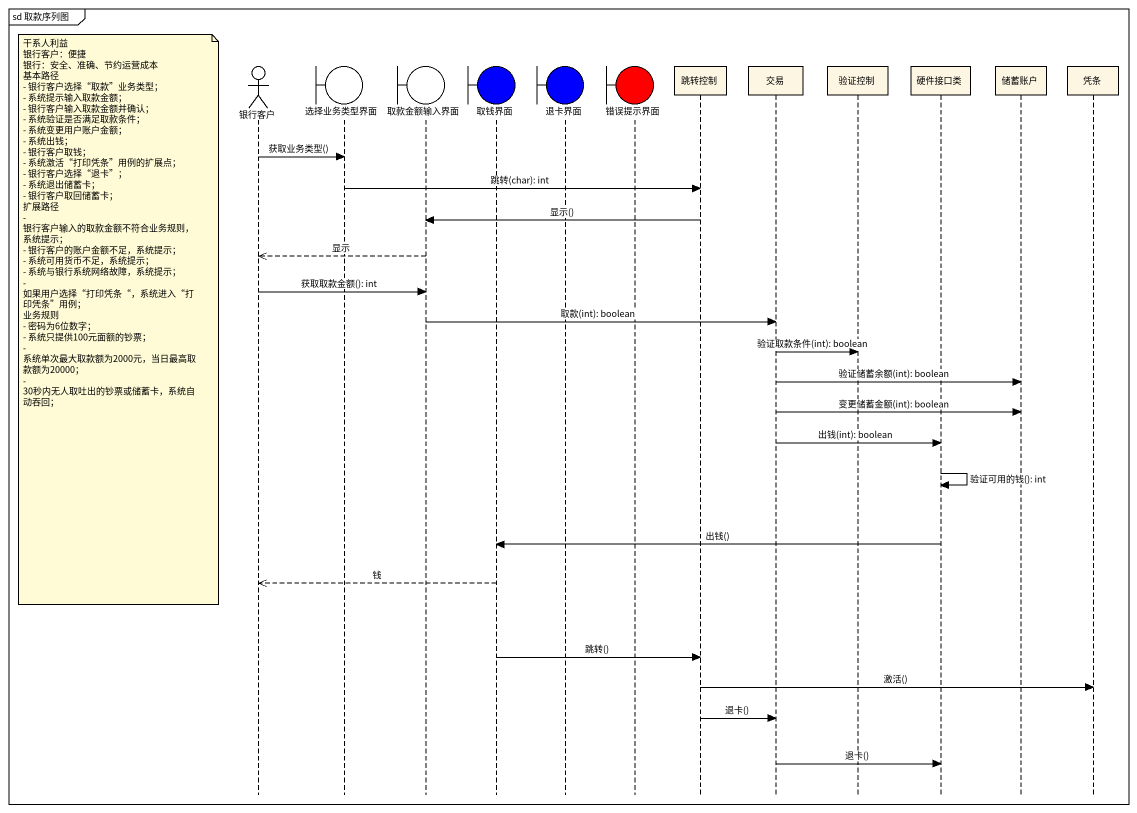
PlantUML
@startuml
mainframe sd 取款序列图
hide footbox
actor 银行客户
boundary 选择业务类型界面
boundary 取款金额输入界面
boundary 取钱界面 #0000FF
boundary 退卡界面 #0000FF
boundary 错误提示界面 #FF0000
participant 跳转控制
participant 交易
participant 验证控制
participant 硬件接口类
participant 储蓄账户
participant 凭条

银行客户 -> 选择业务类型界面 : 获取业务类型()
选择业务类型界面 -> 跳转控制 : 跳转(char): int
跳转控制 -> 取款金额输入界面 : 显示()
取款金额输入界面 -->> 银行客户 : 显示
银行客户 -> 取款金额输入界面 : 获取取款金额(): int
note left of 银行客户
  干系人利益
  银行客户：便捷
  银行：安全、准确、节约运营成本
  基本路径
  - 银行客户选择“取款”业务类型；
  - 系统提示输入取款金额；
  - 银行客户输入取款金额并确认；
  - 系统验证是否满足取款条件；
  - 系统变更用户账户金额；
  - 系统出钱；
  - 银行客户取钱；
  - 系统激活“打印凭条”用例的扩展点；
  - 银行客户选择“退卡”；
  - 系统退出储蓄卡；
  - 银行客户取回储蓄卡；
  扩展路径
  - 银行客户输入的取款金额不符合业务规则，系统提示；
  - 银行客户的账户金额不足，系统提示；
  - 系统可用货币不足，系统提示；
  - 系统与银行系统网络故障，系统提示；
  - 如果用户选择“打印凭条“，系统进入“打印凭条”用例；
  业务规则
  - 密码为6位数字；
  - 系统只提供100元面额的钞票；
  - 系统单次最大取款额为2000元，当日最高取款额为20000；
  - 30秒内无人取吐出的钞票或储蓄卡，系统自动吞回；
end note
取款金额输入界面 -> 交易 : 取款(int): boolean
交易 -> 验证控制 : 验证取款条件(int): boolean
交易 -> 储蓄账户 : 验证储蓄余额(int): boolean
交易 -> 储蓄账户 : 变更储蓄金额(int): boolean
交易 -> 硬件接口类 : 出钱(int): boolean
硬件接口类 -> 硬件接口类 : 验证可用的钱(): int
硬件接口类 -> 取钱界面 : 出钱()
取钱界面 -->> 银行客户 : 钱
取钱界面 -> 跳转控制 : 跳转()
跳转控制 -> 凭条 : 激活()
跳转控制 -> 交易 : 退卡()
交易 -> 硬件接口类 : 退卡()
@enduml
